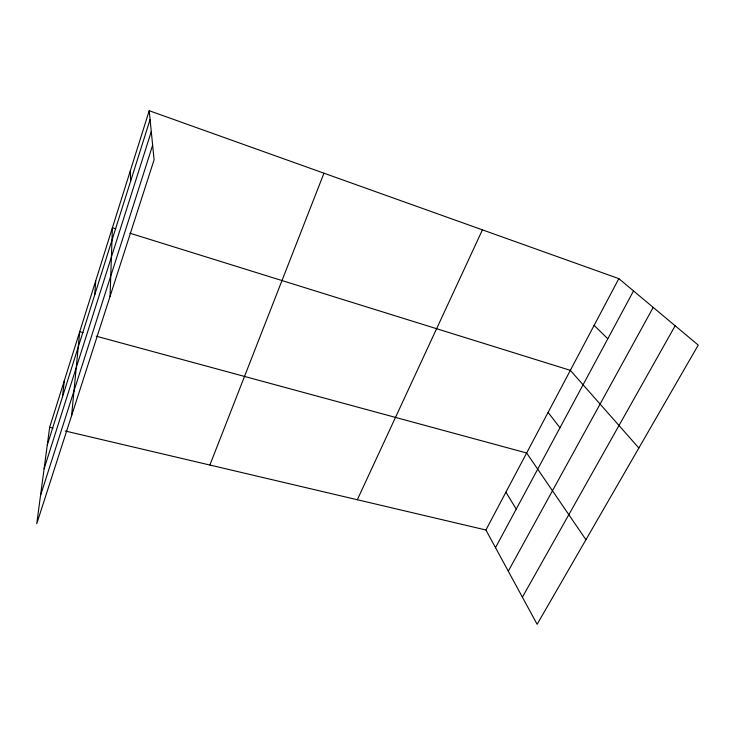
<?xml version="1.0" encoding="UTF-8"?>
<svg xmlns="http://www.w3.org/2000/svg" width="735" height="735" viewBox="0 0 735 735"><rect width="100%" height="100%" fill="white"/><g stroke="black" fill="none" stroke-linecap="round" stroke-linejoin="round"><path stroke-width="1.1" d="M110.057 296.37L112.409 227.749L115.689 228.769M94.732 294.781L95.706 280.844M71.598 415.652L79.711 331.715L83.018 332.615M62.429 397.056L64.368 380.5M149.214 110.709L49.64 427.338L36.75 523.724L154.093 159.807L149.214 110.709L618.842 278.638L698.25 345.101L537.129 624.291L485.918 529.999L65.231 431.004M47.279 445.024L150.087 119.548M44.091 468.829L151.281 131.556M40.526 495.491L152.641 145.181M209.87 465.044L323.96 173.194M357.32 499.745L482.426 229.862M485.918 529.999L618.842 278.638M495.509 547.667L633.524 290.931M508.28 571.187L653.204 307.405M522.401 597.169L675.143 325.761M49.64 427.338L52.984 428.119M96.239 336.198L526.646 452.99L585.933 539.72M129.893 233.197L570.351 370.348L638.853 448.019M594.128 325.375L607.799 338.78M548.108 412.409L559.969 427.752M505.928 492.165L516.236 509.116M130.389 170.575L130.582 181.306"/></g></svg>
